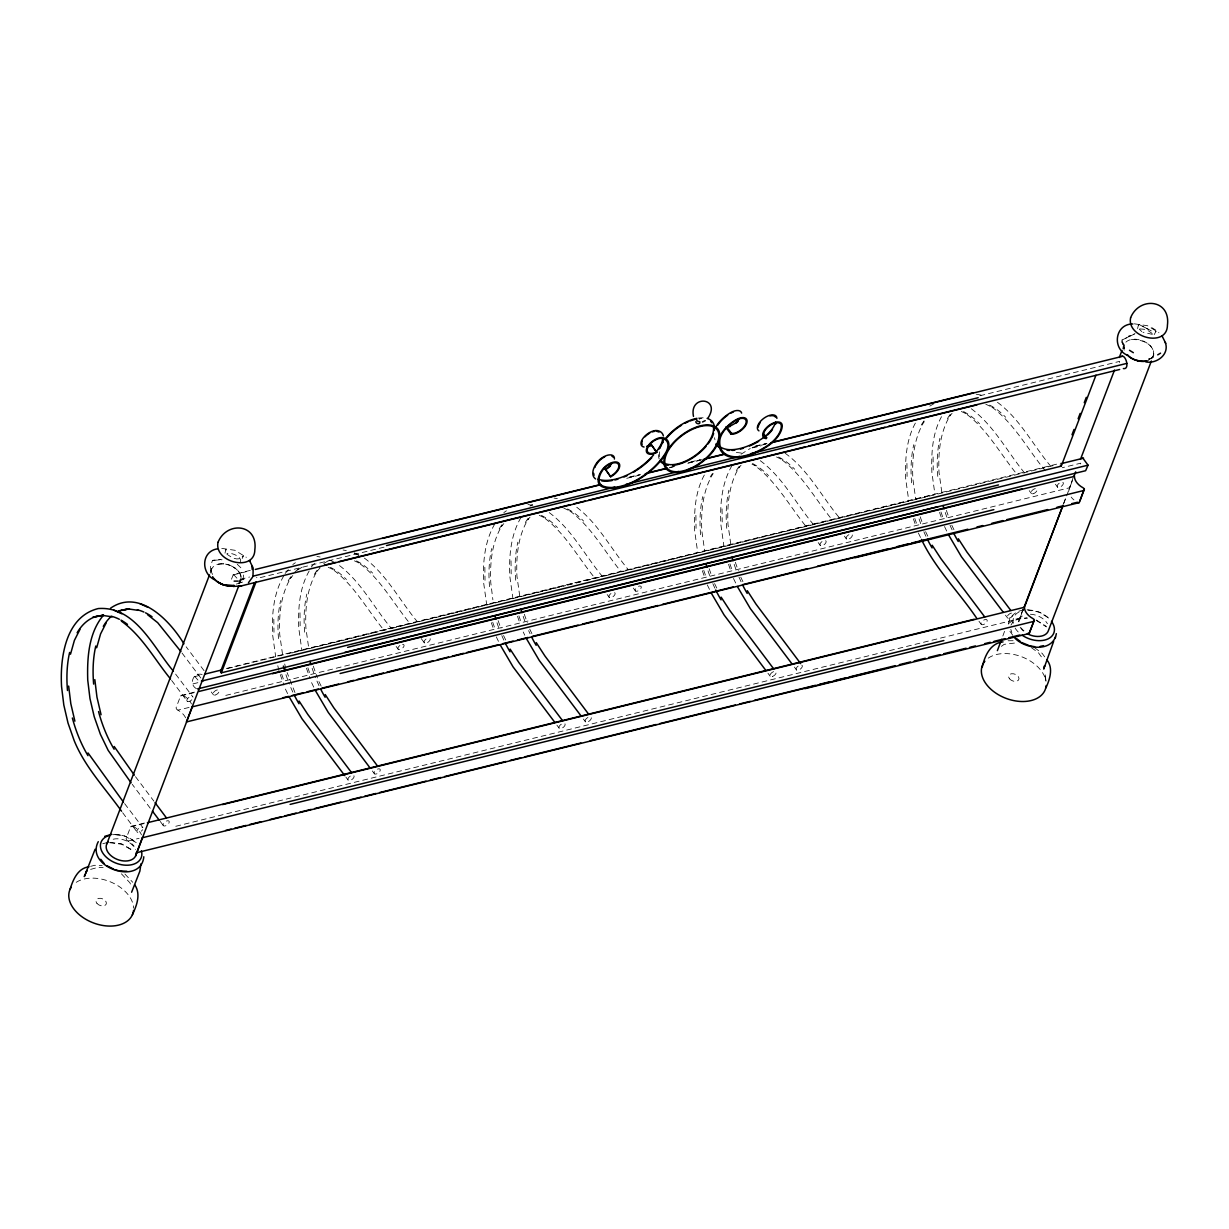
<?xml version="1.0" encoding="UTF-8"?>
<svg xmlns="http://www.w3.org/2000/svg" width="1229" height="1229" viewBox="0 0 1229 1229"><rect width="100%" height="100%" fill="white"/><g stroke="black" fill="none" stroke-linecap="round" stroke-linejoin="round"><path stroke-width="0.75" stroke-dasharray="5 3.75" d="M240.485 562.314C242.42 556.798 231.882 552.374 227.181 553.449M239.547 583.775L241.022 575.894C239.133 570.379 234.063 566.661 228.702 564.925L230.084 565.386M1124.212 345.564L1124.136 348.468L1123.705 346.916L1125.18 349.896M1153.416 355.657L1153.524 351.34C1150.805 341.8 1138.469 339.066 1130.91 339.603A15.608 10.293 20.9 0 1 1149.929 345.457A15.608 10.293 20.9 0 1 1150.636 359.252M1119.45 362.494L1119.634 361.372L977.101 396.445M1018.872 621.813L1018.887 621.428A2.888 0.768 -71.9 0 1 1019.102 620.307L1023.05 609.876M1068.861 490.924L1068.877 490.54A2.888 0.768 -71.9 0 1 1069.076 489.419L1072.379 480.693M1080.583 463.978L1080.752 463.179L1062.24 467.727M211.127 571.316L211.649 568.689L211.542 573.037L211.111 571.485L212.586 574.465M1023.142 608.539L1018.733 621.382A15.624 10.308 20.9 0 1 1022.313 616.052M1073.117 477.651L1069.138 489.188M240.654 580.564L240.93 579.566M236.306 584.067L242.574 582.1L243.941 573.16M218.163 559.963L220.943 559.518L212.494 560.378L210.666 565.985L210.543 570.87M1002.833 636.038L1004.646 631.076M210.19 573.129L211.557 569.534M1019.855 618.371L1023.265 609.461M1063.454 504.013L1072.287 480.938M1122.707 348.56L1124.074 344.996M224.999 553.158L225.875 549.24L227.042 554.34L232.819 558.074L236.782 558.934L240.193 558.673L243.557 555.662L240.592 561.791M144.392 823.015L130.796 826.564A1.567 1.183 23.2 0 0 130.612 826.856L126.157 838.501A1.567 1.183 24.1 0 0 126.111 838.854L126.864 840.252A2.95 1.782 35.2 0 0 127.939 841.035A15.624 10.308 20.9 0 1 134.13 846.243M194.382 692.127L180.771 695.675A1.567 1.183 23.2 0 0 180.586 695.967L176.146 707.612A1.567 1.183 24.5 0 0 176.085 707.95L176.546 709.041M202.109 674.444C192.799 672.063 188.559 684.814 196.748 688.839M250.301 570.348L233.341 574.573L231.098 580.134L231.882 582.07M1063.715 503.398L1065.743 498.068M1137.593 328.573L1138.469 324.671L1139.314 329.203L1141.818 331.615M1154.185 334.611L1156.151 331.093L1152.141 334.303L1143.016 332.245M283.761 575.879C273.406 593.515 271.732 614.592 272.592 634.61L275.68 656.701M309.186 570.947C299.338 588.215 298.017 608.724 298.77 628.173L301.858 650.264M494.795 523.938C484.441 541.59 482.767 562.652 483.627 582.684L486.715 604.776M520.973 517.501C510.619 535.153 508.944 556.215 509.805 576.247L512.892 598.323M704.325 475.039C695.046 491.923 694.001 511.878 694.662 530.744L697.749 552.835M731.992 465.576C721.653 483.212 719.979 504.289 720.839 524.307L723.927 546.398M915.359 423.114C906.08 439.997 905.036 459.953 905.696 478.818L908.784 500.91M941.522 416.677C932.243 433.56 931.213 453.516 931.874 472.382L934.962 494.473M240.607 580.749L241.253 579.443L239.563 581.763M1153.201 356.18L1153.847 354.874L1150.897 359.098L1146.78 361.003M1010.991 625.069L1012.911 621.935L1012.481 622.627L1017.197 619.247L1027.505 618.172M712.482 474.471L713.081 473.611C702.742 490.632 700.929 511.141 701.805 530.636L704.724 551.36M923.517 422.546L924.116 421.67C913.777 438.707 911.964 459.216 912.84 478.711L915.759 499.42M238.38 583.652L240.915 580.211M1152.556 356.84L1151.051 358.883M285.113 573.482L288.416 569.641M292.794 575.556L290.413 578.337L291.012 577.476C280.673 594.498 278.86 615.007 279.736 634.502L282.655 655.211M311.29 567.045L314.578 563.205M320.154 567.737L316.575 571.9L317.174 571.024C306.835 588.061 305.038 608.57 305.898 628.065L308.817 648.774M503.829 523.631L501.447 526.411L502.046 525.536C491.708 542.557 489.895 563.082 490.77 582.561L492.875 599.783M529.991 517.194L527.61 519.975L528.209 519.099C517.87 536.121 516.072 556.645 516.933 576.124L519.852 596.848M741.026 465.253L738.644 468.034L739.243 467.174C728.905 484.195 727.107 504.704 727.967 524.199L730.886 544.908M952.06 413.328L949.679 416.109L950.278 415.233C939.939 432.255 938.126 452.779 939.002 472.259L941.921 492.983M1151.296 358.346L1151.926 357.793L1149.084 359.098M1008.563 623.533L1014.509 619.247L1026.952 617.741M1001.389 646.346L1004.17 644.349L1016.414 642.828M292.809 564.526L295.39 562.713M503.829 512.601L506.425 510.788M530.006 506.148L532.587 504.351M741.041 454.223L750.289 448.431M297.556 569.995L303.179 566.508M323.734 563.558L327.943 560.946M1122.845 344.734L1121.969 340.064L1135.012 333.612M929.815 406.123L933.81 403.742M1121.969 340.064L1135.043 333.75M1128.299 336.224L1130.757 335.379M1148.9 359.498L1153.555 357.347L1148.562 358.868M752.087 447.909L760.812 446.096M102.806 843.739L108.29 842.249M90.623 866.337L94.694 865.293L102.176 865.662M90.608 869.379L98.166 867.305L103.144 867.643M629.448 477.052L640.555 474.317M690.59 462.012L699.854 459.723M755.451 446.05L766.573 443.316M233.08 574.926L249.825 570.809M629.202 477.451L638.634 475.131M669.928 467.419L675.474 466.052M688.424 462.872L701.39 459.677M755.067 446.465L766.988 443.531M626.744 478.327L639.787 475.116M669.298 467.85L673.323 466.866M687.794 463.302L701.283 459.984M752.517 447.371L767.311 443.73M240.239 579.305L249.579 577.015M239.286 580.257L246.783 578.413M384.047 547.151L257.399 578.321L256.6 577.246M226.336 668.484L861.114 512.278M864.847 511.356L1060.627 463.179M194.197 676.718L201.648 674.89M227.688 668.484L934.624 494.519M291.964 652.937L372.095 633.212M373.339 632.92L390.73 628.633M391.836 628.357L409.349 624.055M410.332 623.81L565.786 585.557M567.537 585.127L584.42 580.979M586.033 580.58L603.04 576.386M604.53 576.017L671.956 559.425M672.954 559.18L690.575 554.847M691.451 554.632L1046.555 467.25M1048.153 466.851L1055.803 464.977M193.014 683.877L198.606 682.494M180.586 695.967L195.488 692.311M225.767 695.399L1069.23 487.836M189.082 707.428L177.913 710.162A15.624 10.308 20.9 0 1 185.871 718.489M130.612 826.856L145.314 823.246M175.778 826.287L1019.256 618.725M127.939 841.051L139.092 838.301M218.332 564.172L223.448 563.804L229.546 565.11M1023.757 610.122C1015.077 610.659 1006.628 618.679 1008.763 627.789M1008.118 640.755L1013.341 640.708M233.525 574.481L238.395 579.765M242.574 582.1L239.087 582.792A15.608 10.293 20.9 0 0 228.886 564.941A15.608 10.293 20.9 0 0 211.296 573.544M194.643 676.273L199.666 682.08M1139.775 328.88L1146.427 329.51L1152.034 333.336M131.442 826.195L131.841 826.134A2.842 2.304 38.1 0 1 132.671 826.211M212.494 560.378L222.065 559.763M1134.352 323.826L1147.502 325.716L1158.932 332.767M221.758 548.395L234.908 550.285L246.338 557.336M1027.06 609.768L1039.288 612.119L1049.028 618.248M222.802 563.85L223.847 563.881M120.135 834.798L113.498 834.476L124.697 835.966L136.849 842.971M110.011 842.326L121.671 843.877L134.191 851.129M109.704 842.741L121.686 844.2L132.978 850.714M736.294 452.426L742.208 453.148M976.179 394.217L984.245 395.63M554.11 498.083L557.336 498.651M527.948 504.52L532.787 505.365M343.091 550.008L346.301 550.577M316.913 556.445L320.139 557.014M354.198 553.219L359.006 555.4M985.812 404.233L992.617 407.429L991.695 406.953C1014.355 423.59 1027.69 449.368 1045.311 470.753M961.339 411.485L966.455 413.881L965.533 413.39C987.271 429.182 1000.114 453.731 1016.905 474.21M776.482 456.973L781.583 459.369L780.661 458.893C802.399 474.686 815.242 499.235 832.048 519.698M752.01 464.209L755.42 465.806L754.498 465.33C776.697 481.538 789.786 506.701 806.992 527.625M563.742 508.099L570.548 511.295L569.641 510.818C591.364 526.611 604.207 551.16 621.014 571.623M539.27 515.335L544.386 517.732L543.464 517.255C565.202 533.048 578.045 557.597 594.836 578.06M354.275 552.896L360.558 555.831M354.413 560.839L359.513 563.235L358.607 562.744C380.329 578.536 393.172 603.086 409.979 623.564M329.679 560.071L334.38 562.283M328.235 567.276L333.351 569.672L332.429 569.181C354.167 584.989 367.01 609.523 383.801 630.001M1036.277 620.03L1046.278 626.36M1036.139 620.307L1046.355 626.913M1151.85 327.682L1155.721 330.079M234.186 567.552L235.645 568.551M1034.649 647.714L1042.207 653.413L1044.681 656.839M1031.377 647.606L1038.474 652.799L1043.129 659.312M997.472 402.313C1019.916 418.935 1032.806 444.79 1050.457 465.929M971.309 408.75C994.66 426.233 1008.026 453.317 1026.538 475.346M785.101 453.194C808.283 469.862 821.433 496.255 839.422 517.855M760.275 460.691C782.719 477.313 795.609 503.153 813.26 524.291M576.754 507.239C598.415 523.831 611.09 549.086 628.388 569.795M549.24 512.616C571.685 529.238 584.574 555.093 602.225 576.232M364.383 558.104C386.812 574.726 399.702 600.582 417.353 621.72M339.542 565.601C361.218 582.208 373.877 607.464 391.191 628.157M124.912 874.065L132.732 882.268M121.379 873.788L130.044 882.914L131.011 886.278M237.258 564.28L241.606 568.474M182.03 653.029L203.43 681.481M124.605 803.582L142.887 827.67A3.626 1.874 -37 0 0 138.262 828.807A3.626 1.874 -37 0 0 137.802 832.432A3.626 1.874 -37 0 0 142.625 829.683M204.06 670.665L186.163 646.807M175.639 674.122L192.554 696.49M1005.46 615.176L1007.672 618.11M794.426 667.101L796.638 670.035M583.391 719.042L585.603 721.961M372.356 770.967L374.568 773.901M150.261 808.252L132.256 784.348M160.216 821.433L163.534 825.827M135.497 776.667L153.871 801.124M1055.404 484.226L1057.647 487.222M1029.241 490.663L1031.484 493.659M844.369 536.151L846.612 539.147M818.207 542.603L820.45 545.584M633.334 588.092L635.577 591.088M607.172 594.529L609.415 597.524M421.178 638.527L424.543 643.013A3.626 1.874 -37 0 0 429.382 641.016A3.626 1.874 -37 0 0 428.752 637.928M396.137 646.454L398.38 649.45A3.626 1.874 -37 0 0 403.22 647.453A3.626 1.874 -37 0 0 402.59 644.365M211.265 691.958L213.508 694.938M171.645 680.436L187.346 701.39A3.626 1.874 -37 0 0 192.185 699.393M978.975 621.29L981.188 624.255M767.941 673.215L770.153 676.196M556.906 725.156L559.118 728.121M345.871 777.081L348.084 780.046M122.67 812.707L137.049 831.987M238.288 571.101L239.348 572.53M1009.915 631.276L1014.386 637.544M951.799 525.213L954.242 530.298M944.517 526.534L946.852 531.374M925.621 531.665L928.079 536.735M918.355 532.971L920.69 537.81M740.764 577.154L743.207 582.239M733.483 578.475L735.818 583.299M714.587 583.591L717.045 588.676M707.32 584.912L709.655 589.736M529.73 629.079L532.172 634.164M523.231 632.013L524.783 635.239M503.552 635.516L506.01 640.601M496.286 636.837L498.621 641.676M321.138 686.089L317.988 679.622M313.748 687.165L311.29 682.034M294.975 692.541L287.11 672.601M287.586 693.602L285.128 688.47M1123.137 346.286L1124.059 348.729M946.376 510.373L948.742 517.102M939.54 512.385L941.967 519.314M920.214 516.81L922.564 523.539M913.377 518.822L915.805 525.751M735.341 562.298L738.291 570.717M728.505 564.311L730.932 571.239M709.179 568.735L711.53 575.464M702.343 570.748L704.77 577.676M524.307 614.239L527.256 622.642M517.47 616.251L519.898 623.18M498.144 620.676L501.094 629.079M491.308 622.688L493.735 629.617M313.272 666.164L317.405 677.932M306.436 668.177L310.077 678.562M280.273 674.613L283.914 685.014M940.968 511.971L943.196 518.438M914.806 518.408L917.034 524.891M729.934 563.911L732.73 571.992M703.771 570.348L706.552 578.429M518.899 615.837L521.695 623.917M492.737 622.273L495.517 630.369M307.864 667.762L310.092 674.245M281.702 674.214L284.483 682.295M1010.822 629.417L1011.836 632.505M240.684 575.203L241.007 576.478M284.698 663.983L285.927 669.237M277.8 665.734L279.06 671.157M1045.987 681.25L1045.157 673.707L1045.649 682.525M933.088 456.973L933.241 470.016M906.925 463.41L907.079 476.453M722.053 508.898L722.206 521.941M695.891 515.335L696.044 528.378M511.018 560.839L511.172 573.882M484.856 567.276L485.009 580.318M299.984 612.764L300.137 625.807M273.821 619.201L273.975 632.244M132.671 826.211A2.95 2.473 41.6 0 1 133.485 826.518A15.624 10.308 20.9 0 1 141.443 834.829M1023.972 630.83A15.624 10.308 20.9 0 1 1021.191 627.958M166.422 821.064A3.626 1.874 -37 0 1 168.911 823.046A3.626 1.874 -37 0 1 163.81 825.949A3.626 1.874 -37 0 1 165.055 821.848M983.692 620.123A3.626 1.874 -37 0 1 987.117 621.183A3.626 1.874 -37 0 1 982.294 624.747A3.626 1.874 -37 0 1 982.401 621.091M801.83 665.15A3.626 1.874 -37 0 1 800.325 669.129A3.626 1.874 -37 0 1 796.146 669.359A3.626 1.874 -37 0 1 799.526 665.273M591.287 717.767A3.626 1.874 -37 0 1 588.368 721.623A3.626 1.874 -37 0 1 585.096 720.962A3.626 1.874 -37 0 1 588.491 717.198M564.956 723.804A3.626 1.874 -37 0 1 562.436 727.937A3.626 1.874 -37 0 1 558.934 727.245A3.626 1.874 -37 0 1 563.005 723.42M353.921 775.745A3.626 1.874 -37 0 1 351.863 779.585A3.626 1.874 -37 0 1 347.961 779.8A3.626 1.874 -37 0 1 350.588 775.914M377.457 769.139A3.626 1.874 -37 0 1 379.945 771.121A3.626 1.874 -37 0 1 374.845 774.024A3.626 1.874 -37 0 1 376.089 769.922M181.815 695.261A2.842 2.304 38.1 0 1 182.645 695.337A2.95 2.473 41.6 0 1 183.459 695.629M183.474 695.629A15.624 10.308 20.9 0 1 191.417 703.94M1073.946 499.942A15.624 10.308 20.9 0 1 1071.181 497.069M177.928 710.147A2.95 1.797 35.2 0 1 176.853 709.363M187.346 701.39A3.626 1.874 -37 0 1 188.867 697.411A3.626 1.874 -37 0 1 193.03 697.181M1062.855 482.336A3.626 1.874 -37 0 1 1061.334 486.315A3.626 1.874 -37 0 1 1057.17 486.53A3.626 1.874 -37 0 1 1060.535 482.459M852.296 534.953A3.626 1.874 -37 0 1 849.393 538.809A3.626 1.874 -37 0 1 846.105 538.148A3.626 1.874 -37 0 1 849.5 534.385M825.642 540.699A3.626 1.874 -37 0 1 824.137 544.677A3.626 1.874 -37 0 1 819.958 544.908A3.626 1.874 -37 0 1 823.338 540.821M638.466 586.325A3.626 1.874 -37 0 1 640.954 588.292A3.626 1.874 -37 0 1 635.869 591.21A3.626 1.874 -37 0 1 637.098 587.109M614.623 592.639A3.626 1.874 -37 0 1 613.102 596.618A3.626 1.874 -37 0 1 608.923 596.833A3.626 1.874 -37 0 1 612.303 592.762M398.38 649.45A3.626 1.874 -37 0 1 399.901 645.471M424.543 643.013A3.626 1.874 -37 0 1 426.064 639.034M1124.228 350.204A15.608 10.293 20.9 0 1 1123.844 345.81M1125.887 342.154A15.608 10.293 20.9 0 1 1130.48 339.711M1023.45 631.076A15.624 10.308 20.9 0 1 1019.01 624.593M1030.409 614.239A15.624 10.308 20.9 0 1 1047.415 623.687M113.191 839.223A15.624 10.308 20.9 0 1 135.559 849.577M76.213 882.33A33.675 22.23 20.9 0 1 111.824 882.468A33.675 22.23 20.9 0 1 133.623 908.108M113.022 834.706A21.508 14.195 20.9 0 1 135.881 842.556M988.239 658.145A33.675 22.23 20.9 0 1 1022.113 656.931A33.675 22.23 20.9 0 1 1045.894 680.712M1018.196 631.952A21.508 14.195 20.9 0 1 1014.232 626.406M1013.218 623.318A21.508 14.195 20.9 0 1 1019.993 611.52M1027.997 610.014A21.508 14.195 20.9 0 1 1049.243 618.725M319.002 685.644A89.625 48.761 76.2 0 1 314.977 676.227M313.764 672.985A89.625 48.761 76.2 0 1 311.521 666.379M304.684 632.167A89.625 48.761 76.2 0 1 306.804 594.083M314.332 574.404A89.625 48.761 76.2 0 1 319.678 567.061M356.564 560.9A89.625 48.761 76.2 0 1 372.587 573.052M292.825 692.081A89.625 48.761 76.2 0 1 288.8 682.663M287.586 679.422A89.625 48.761 76.2 0 1 285.358 672.816M278.522 638.604A89.625 48.761 76.2 0 1 280.642 600.535M288.154 580.856A89.625 48.761 76.2 0 1 293.516 573.497M294.683 572.253A89.625 48.761 76.2 0 1 298.447 568.981M330.386 567.337A89.625 48.761 76.2 0 1 346.424 579.489M503.859 640.155A89.625 48.761 76.2 0 1 501.785 635.516M498.621 627.497A89.625 48.761 76.2 0 1 496.393 620.891M489.541 586.679A89.625 48.761 76.2 0 1 491.677 548.595M499.189 528.916A89.625 48.761 76.2 0 1 502.292 524.291M541.421 515.412A89.625 48.761 76.2 0 1 557.459 527.548M530.037 633.718A89.625 48.761 76.2 0 1 528.639 630.631M524.798 621.06A89.625 48.761 76.2 0 1 522.555 614.439M515.719 580.226A89.625 48.761 76.2 0 1 517.839 542.158M525.351 522.479A89.625 48.761 76.2 0 1 528.455 517.839M567.598 508.975A89.625 48.761 76.2 0 1 583.621 521.111M714.894 588.215A89.625 48.761 76.2 0 1 712.82 583.575M709.655 575.556A89.625 48.761 76.2 0 1 707.965 570.625M700.576 534.738A89.625 48.761 76.2 0 1 702.711 496.67M710.224 476.99A89.625 48.761 76.2 0 1 712.252 473.826M752.455 463.471A89.625 48.761 76.2 0 1 768.494 475.623M741.072 581.778A89.625 48.761 76.2 0 1 738.982 577.138M735.833 569.119A89.625 48.761 76.2 0 1 733.59 562.513M726.754 528.301A89.625 48.761 76.2 0 1 728.874 490.233M736.386 470.553A89.625 48.761 76.2 0 1 739.489 465.914M778.633 457.034A89.625 48.761 76.2 0 1 794.656 469.186M925.929 536.29A89.625 48.761 76.2 0 1 923.855 531.65M920.69 523.631A89.625 48.761 76.2 0 1 918.462 517.025M911.611 482.813A89.625 48.761 76.2 0 1 913.746 444.729M921.258 425.05A89.625 48.761 76.2 0 1 924.362 420.426M963.49 411.546A89.625 48.761 76.2 0 1 979.528 423.698M952.106 529.853A89.625 48.761 76.2 0 1 950.017 525.213M946.868 517.194A89.625 48.761 76.2 0 1 945.162 512.247M937.788 476.376A89.625 48.761 76.2 0 1 939.908 438.292M947.421 418.613A89.625 48.761 76.2 0 1 951.63 412.575M989.668 405.109A89.625 48.761 76.2 0 1 1005.691 417.261M699.086 418.874A2.074 1.367 20.9 0 1 699.823 419.258M659.589 456.758A31.601 16.376 -37 0 1 659.635 451.842M699.547 418.643A31.601 16.376 -37 0 1 701.759 418.536M659.205 459.031A32.63 16.914 -37 0 1 658.498 454.653M698.18 418.106A32.63 16.914 -37 0 1 703.971 417.86M714.986 439.798A45.135 23.382 -37 0 1 714.541 437.708M1146.734 328.45L1139.037 324.471L1151.588 331.016L1146.734 328.45M1009.086 618.248A3.626 1.874 -37 0 0 1013.357 613.901A3.626 1.874 -37 0 0 1008.379 614.823A3.626 1.874 -37 0 0 1009.086 618.248M772.549 676.442A3.626 1.874 -37 0 0 775.975 671.879A3.626 1.874 -37 0 0 770.675 673.784A3.626 1.874 -37 0 0 772.549 676.442M214.921 695.092A3.626 1.874 -37 0 0 219.192 690.744A3.626 1.874 -37 0 0 214.215 691.666A3.626 1.874 -37 0 0 214.921 695.092M1032.898 493.812A3.626 1.874 -37 0 0 1037.168 489.449A3.626 1.874 -37 0 0 1032.191 490.386A3.626 1.874 -37 0 0 1032.898 493.812M96.953 903.392A5.408 3.564 20.9 0 0 105.924 904.605A5.408 3.564 20.9 0 0 100.701 898.322A5.408 3.564 20.9 0 0 96.953 903.392M1009.547 678.823A5.408 3.564 20.9 0 0 1018.534 680.036A5.408 3.564 20.9 0 0 1013.295 673.753A5.408 3.564 20.9 0 0 1009.547 678.823"/><path stroke-width="1.5" d="M252.99 576.017L253.174 568.966M143.808 856.767C140.936 886.493 84.632 867.321 98.274 841.665M347.607 647.36L1088.034 465.161L1082.749 457.987M1053.652 641.384L1043.728 669.052L1044.527 665.749L1044.542 666.533M804.98 688.67L1029.257 633.488L1034.311 619.708A2.857 1.828 34.7 0 0 1033.773 619.201L1032.959 618.602A15.624 10.308 20.9 0 1 1024.433 607.264L1063.039 505.18M854.969 557.782L1079.246 502.615L1084.285 488.819A2.857 1.828 34.7 0 0 1083.748 488.312L1082.933 487.713A15.624 10.308 20.9 0 1 1074.407 476.376L1073.685 476.207M141.888 838.946L136.557 853.172L136.465 852.388M1014.386 637.544C1024.694 649.25 1052.961 653.029 1056.356 633.642M1055.219 638.266L1055.557 636.883M1123.367 368.577C1130.112 369.914 1125.948 354.643 1121.616 356.18M70.499 654.227L74.401 640.37L79.977 629.402M96.661 647.791L100.578 633.918L106.14 622.965M982.201 667.393C984.49 656.394 990.159 643.136 1003.018 641.876M1126.901 363.369L386.49 545.568M84.878 875.017L84.309 876.6L86.875 870.516L86.26 871.914M997.38 650.633L1001.62 639.357M85.508 873.604L95.109 849.254M106.846 843.801L209.498 574.911M135.574 855.999L191.862 708.042A2.95 0.891 -70.6 0 0 192.016 706.921L993.846 509.636M132.379 914.806C136.665 905.619 141.058 894.466 134.867 884.957M1023.941 607.664L1062.762 505.933M1074.346 475.423L1075.713 471.859M1080.475 459.354L1114.534 370.006M1119.296 357.501L1122.016 350.357M70.022 889.412C72.987 879.949 77.642 868.196 88.98 866.798M186.439 721.792L238.872 585.557M254.557 582.607L220.513 671.787L221.312 672.847L1061.226 466.16L1095.961 375.198M221.312 672.847L256.047 581.885M1071.995 434.774L1074.038 429.428M1078.125 418.72L1080.168 413.374M1084.255 402.666L1086.298 397.32M1088.034 465.161L1085.637 470.707L793.796 541.912M1033.804 621.597L1029.026 633.519A2.857 2.32 38.2 0 1 1028.32 633.457A2.965 2.473 41.4 0 1 1027.859 633.334M1079.892 500.91L1084.424 489.019M1151.373 361.019L1048.475 630.431A15.624 10.308 20.9 0 1 1027.321 633.734M1045.94 687.825C1049.858 679.222 1053.606 667.869 1046.693 659.666M186.762 721.853L931.044 538.625M131.611 892.223L139.876 871.146L140.951 863.818M708.088 417.891C721.438 397.413 688.916 394.309 693.479 416.385M248.488 582.669L252.621 577.046M725.648 427.093L730.978 434.175L731.547 433.422A10.354 5.362 -37 0 0 745.849 423.606A10.354 5.362 -37 0 0 736.14 420.272A22.014 11.399 -37 0 0 719.841 440.197A45.135 23.382 -37 0 0 732.96 456.604A45.135 23.382 -37 0 0 766.835 446.05A22.014 11.399 -37 0 0 781.337 425.895A10.354 5.362 -37 0 0 768.632 426.448A10.354 5.362 -37 0 0 766.666 437.801L766.097 438.553L763.424 435.005M103.543 615.145C88.519 632.781 87.075 657.961 87.735 680.098L89.978 698.579L94.203 716.645L100.379 734.266L108.167 750.366L131.104 782.827M110.518 608.217C139.261 588.138 170.078 620.768 183.935 643.827M705.231 420.656L702.481 421.977M1157.703 354.858L1160.56 353.153M1127.3 354.689C1131.479 360.235 1141.695 362.079 1146.549 361.019M217.318 548.871C201.279 551.406 200.849 572.868 214.169 579.581M104.772 836.319L111.839 834.383M255.294 569.457L597.724 485.194M649.557 472.443L666.226 468.341M705.6 458.647L723.604 454.223M773.579 441.918L973.491 392.727M382.618 538.394L600.858 484.687M645.256 473.764L667.439 468.31M703.142 459.523L725.494 454.023M771.013 442.824L1122.415 356.349M253.189 576.124L614.807 487.13M625.991 484.38L678.577 471.444M689.346 468.787L739.658 456.405M750.704 453.685L978.192 397.72M324.395 565.186L335.563 562.436M339.189 561.545L570.379 504.658M573.958 503.767L585.173 501.017M588.86 500.111L805.256 446.849M808.621 446.035L884.988 427.231M888.49 426.371L1119.665 369.483M238.303 586.648L976.871 404.894M205.304 673.999L222.111 669.851M1061.195 463.64L1083.548 458.14M201.372 681.112L998.501 484.948M344.704 652.43L790.063 542.834M197.577 688.901L938.004 506.701M198.96 691.451L1022.221 488.865M272.561 673.707L1074.407 476.376M340.095 673.507L1084.331 490.371M282.962 697.749L288.554 696.367M292.241 695.46L303.44 692.71M307.081 691.804L318.326 689.039M321.937 688.148L338.636 684.046M347.93 681.757L353.675 680.344M357.393 679.437L368.562 676.687M372.049 675.827L383.433 673.016M386.905 672.171L418.459 664.397M422.515 663.414L433.299 660.756M437.386 659.743L448.554 656.993M452.272 656.086L463.441 653.336M466.713 652.522L498.267 644.764M502.507 643.719L513.123 641.108M517.394 640.063L527.963 637.452M532.28 636.392L578.076 625.115M582.5 624.04L592.931 621.475M597.386 620.368L657.899 605.482M662.508 604.345L733.206 586.955M742.5 584.666L807.622 568.643M817.515 566.2L888.06 548.841M896.924 546.659L908.077 543.909M911.795 543.003L967.868 529.207M976.917 526.98L982.724 525.551M991.803 523.308L1002.956 520.574M1006.689 519.652L1047.676 509.559M1056.909 507.285L1062.532 505.902M1071.796 503.629L1077.372 502.262A2.965 2.473 41.4 0 0 1078.309 502.584A2.857 2.32 38.2 0 0 1079.016 502.615L1079.246 502.615M147.357 822.739L974.09 619.293M222.587 804.58L1024.433 607.264M943.857 640.524L142.011 837.84A2.95 0.891 -70.7 0 1 141.98 838.516M290.105 804.396L1034.357 621.244M225.552 830.466L231.129 829.083M234.831 828.177L246.015 825.427M249.687 824.521L260.901 821.755M270.103 819.497L281.241 816.763M284.944 815.841L296.081 813.106M299.799 812.185L311.137 809.404M314.655 808.544L340.894 802.076M350.204 799.787L361.049 797.114M364.767 796.208L375.905 793.458M379.607 792.551L426.017 781.137M430.196 780.108L440.858 777.481M444.575 776.559L505.826 761.488M510.204 760.413L520.681 757.832M525.075 756.757L580.902 743.023M590.197 740.734L656.178 724.495M659.881 723.574L735.311 705.016M739.704 703.94L750.197 701.36M754.545 700.284L815.303 685.336M819.513 684.292L830.189 681.665M834.368 680.651L845.506 677.901M849.208 676.995L895.311 665.642M899.321 664.659L910.459 661.924M914.176 661.002L925.314 658.268M928.801 657.407L939.955 654.658M943.672 653.751L966.148 648.221M969.727 647.33L975.427 645.932M984.613 643.673L990.282 642.275M993.984 641.369L1005.122 638.619M1008.794 637.728L1019.978 634.963M136.818 852.665L881.055 669.513M1040.149 646.408L1043.498 645.671M118.875 610.813L129.444 608.893L121.886 610.152A89.625 48.761 76.2 0 0 117.615 611.934M92.697 617.265L103.282 615.33L95.724 616.589A89.625 48.761 76.2 0 0 77.12 632.781M121.886 610.152L128.262 608.908L138.262 610.367M95.724 616.589L102.099 615.345L112.1 616.804M234.171 585.557C227.042 586.986 219.438 584.282 214.384 579.166M1132.877 323.98C1115.379 323.78 1111.707 347.699 1126.763 355.012M1145.751 361.91C1156.888 364.061 1169.793 354.259 1165.276 342.415M233.157 586.479L241.714 585.818M234.124 581.133L238.257 581.117M126.925 871.269L119.49 870.885M727.046 450.275L727.092 450.275A46.164 23.919 -37 0 0 729.519 450.444M1030.255 645.916L1034.649 646.684M1137.516 360.543L1141.849 361.341M115.188 869.794L118.061 870.516M1028.796 645.455L1021.883 642.613M113.775 869.21L107.061 865.815M139.952 603.685L147.972 607.341M113.79 610.137L121.809 613.778M217.364 581.716L222.91 584.635L234.263 585.557A15.624 10.308 20.9 0 1 212.632 576.693M1129.482 350.296L1133.353 352.692M1016.813 638.788L1020.608 641.661M147.572 614.684L157.696 622.688L180.893 651.539M121.394 621.121C142.211 636.069 154.547 659.405 170.524 678.93M100.747 859.286L104.004 863.403M984.736 616.927L940.938 558.688L932.166 545.215M773.702 668.868L729.903 610.613L721.131 597.14M562.667 720.793L518.868 662.554L510.096 649.081M351.632 772.734L307.834 714.479L299.062 701.006M123.453 802.076L88.027 752.931M173.397 671.142C153.395 647.622 135.374 605.82 98.243 608.555C65.321 616.681 59.929 658.114 61.558 686.55L63.816 705.016L68.025 723.082L74.216 740.703C85.047 767.234 105.141 788.173 121.563 811.217M1003.248 612.242L961.416 556.722L948.404 534.6M792.213 664.182L750.381 608.647L737.369 586.525M581.179 716.108L539.347 660.572L526.335 638.45M370.144 768.033L328.312 712.513L315.3 690.391M152.473 811.186L159.109 819.973M1060.427 465.1L1061.226 466.16M764.008 434.252L766.666 437.801M727.107 427.523L731.547 433.422M646.654 446.342A10.354 5.362 -37 0 0 651.37 444.76L656.762 452.441A11.399 5.899 -37 0 1 646.884 447.94A11.399 5.899 -37 0 1 662.861 437.708A23.059 11.937 -37 0 1 667.624 450.321A32.63 16.914 -37 0 1 700.561 425.787A32.63 16.914 -37 0 1 719.641 437.524A23.059 11.937 -37 0 1 736.033 419.703A11.399 5.899 -37 0 1 746.71 423.375A11.399 5.899 -37 0 1 730.978 434.175M651.37 444.76L656.762 452.441M612.088 463.056A10.354 5.362 -37 0 1 605.282 469.125L610.675 476.791A11.399 5.899 -37 0 0 618.586 462.887A11.399 5.899 -37 0 0 602.241 469.755A23.059 11.937 -37 0 0 602.763 486.991A46.164 23.919 -37 0 0 635.47 481.215L635.531 481.184A46.18 23.919 -37 0 0 665.903 453.624A32.63 16.914 -37 0 0 683.063 471.598A32.63 16.914 -37 0 0 718.95 440.566A46.164 23.919 -37 0 0 732.376 457.357L732.423 457.357A46.164 23.919 -37 0 0 767.05 446.557A23.059 11.937 -37 0 0 782.212 425.464A11.399 5.899 -37 0 0 768.263 426.064A11.399 5.899 -37 0 0 766.097 438.553M605.282 469.125L610.675 476.791M134.345 775.13L114.205 746.495M1010.591 610.168L966.962 552.082L958.343 538.778M800.693 663.629L755.927 604.023L747.309 590.703M588.522 714.034L544.893 655.948L536.274 642.644M377.487 765.959L333.858 707.889L325.239 694.569M155.023 802.645L166.453 817.899M976.763 618.325C958.804 591.748 935.223 568.643 921.458 539.423M765.728 670.251L724.065 614.93L711.207 592.962M554.694 722.191L513.046 666.855L500.172 644.887M344.765 775.607L302.011 718.796L289.138 696.828M1121.954 341.862L1123.798 344.811M1165.737 343.352L1162.081 335.978L1162.419 336.7M253.143 567.921L249.472 560.562L249.825 561.269M101.07 714.74L96.968 697.196L94.833 679.622M74.892 721.177L70.806 703.649L68.655 686.059M251.868 566.262L252.252 569.519M1146.765 360.988A15.608 10.293 20.9 0 1 1126.978 354.597M136.265 853.003A15.624 10.308 20.9 0 1 117.124 859.363A15.624 10.308 20.9 0 1 108.352 841.727M133.546 910.412A33.675 22.23 20.9 0 1 93.819 923.071A33.675 22.23 20.9 0 1 71.113 887.384M141.366 850.821A21.508 14.195 20.9 0 1 128.062 865.201A21.508 14.195 20.9 0 1 102.591 852.726A21.508 14.195 20.9 0 1 109.688 835.305M1046.171 685.521A33.675 22.23 20.9 0 1 1005.276 698.072A33.675 22.23 20.9 0 1 984.859 661.233M1051.486 621.352A21.508 14.195 20.9 0 1 1047.953 638.942A21.508 14.195 20.9 0 1 1022.036 635.147M325.147 697.289A89.625 48.761 76.2 0 1 320.661 689.085M311.014 664.705A89.625 48.761 76.2 0 1 310.031 661.325M298.985 703.741A89.625 48.761 76.2 0 1 294.499 695.522M284.836 671.142A89.625 48.761 76.2 0 1 283.392 666.072M510.02 651.8A89.625 48.761 76.2 0 1 505.534 643.597M495.871 619.201A89.625 48.761 76.2 0 1 494.888 615.837M536.182 645.363A89.625 48.761 76.2 0 1 531.696 637.16M522.033 612.764A89.625 48.761 76.2 0 1 521.065 609.4M721.054 599.875A89.625 48.761 76.2 0 1 715.724 589.951M706.905 567.276A89.625 48.761 76.2 0 1 705.922 563.896M747.217 593.438A89.625 48.761 76.2 0 1 742.731 585.219M733.068 560.839A89.625 48.761 76.2 0 1 732.1 557.459M932.089 547.934A89.625 48.761 76.2 0 1 927.603 539.731M958.251 541.497A89.625 48.761 76.2 0 1 953.765 533.294M944.102 508.898A89.625 48.761 76.2 0 1 943.135 505.534M114.113 749.229A89.625 48.761 76.2 0 1 98.535 711.56M93.65 684.092A89.625 48.761 76.2 0 1 95.77 646.024M103.297 626.344A89.625 48.761 76.2 0 1 111.04 616.574M137.387 609.799A89.625 48.761 76.2 0 1 143.901 612.057M145.529 612.825A89.625 48.761 76.2 0 1 152.043 616.758M87.95 755.666A89.625 48.761 76.2 0 1 72.357 717.997M67.487 690.529A89.625 48.761 76.2 0 1 69.607 652.461M111.225 616.236A89.625 48.761 76.2 0 1 119.351 619.278M120.98 620.123A89.625 48.761 76.2 0 1 127.478 624.378M699.808 422.361A2.074 1.367 20.9 0 1 697.826 423.667A2.074 1.367 20.9 0 1 695.906 421.547M699.716 421.578A2.074 1.367 20.9 0 1 696.705 419.458M707.09 418.413A32.63 16.914 -37 0 1 714.31 430.473M713.619 433.484A32.63 16.914 -37 0 1 711.76 438M710.961 439.49A32.63 16.914 -37 0 1 707.981 443.976M706.076 446.342A32.63 16.914 -37 0 1 672.893 465.33M668.115 465.253A32.63 16.914 -37 0 1 660.111 460.798M659.912 448.124A32.63 16.914 -37 0 1 662.923 442.225M664.997 439.245A32.63 16.914 -37 0 1 696.904 418.336M713.235 425.741A31.601 16.376 -37 0 1 696.182 454.791A31.601 16.376 -37 0 1 663.66 462.811M662.277 461.751A31.601 16.376 -37 0 1 661.141 460.476M666.825 437.862A31.601 16.376 -37 0 1 681.557 425.203M684.922 423.298A31.601 16.376 -37 0 1 688.332 421.685M690.022 420.994A31.601 16.376 -37 0 1 694.999 419.412M710.7 421.47A31.601 16.376 -37 0 1 711.837 422.73M594.083 475.285A22.014 11.414 -37 0 1 593.699 473.319M594.867 467.496A22.014 11.414 -37 0 1 595.42 466.313M596.065 465.115A22.014 11.414 -37 0 1 597.617 462.718A10.354 5.362 -37 0 1 604.699 456.896M610.613 476.207A10.354 5.362 -37 0 0 617.803 463.563A10.354 5.362 -37 0 0 602.947 469.801A22.014 11.414 -37 0 0 603.454 486.254A45.135 23.382 -37 0 0 635.424 480.616L635.454 480.6A45.135 23.382 -37 0 0 665.135 453.655A22.014 11.399 -37 0 0 662.247 438.461A10.354 5.362 -37 0 0 647.714 447.755A10.354 5.362 -37 0 0 656.701 451.842M611.75 456.02A10.354 5.362 -37 0 1 613.025 457.096M642.168 444.575A10.354 5.362 -37 0 1 642.199 441.15M645.01 436.771A10.354 5.362 -37 0 1 649.742 433.084M652.338 431.901A10.354 5.362 -37 0 1 654.796 431.318M662.646 438.83A22.014 11.399 -37 0 1 659.819 446.573A45.135 23.382 -37 0 1 655.902 452.149M656.916 431.379A22.014 11.399 -37 0 1 659.021 432.07M651.431 445.359A11.399 5.899 -37 0 1 648.758 446.511M644.042 447.049A11.399 5.899 -37 0 1 643.658 437.463A11.399 5.899 -37 0 1 657.53 430.626A23.059 11.937 -37 0 1 663.368 435.926M595.573 478.941A23.059 11.937 -37 0 1 596.91 462.672A11.399 5.899 -37 0 1 608.155 455.083A11.399 5.899 -37 0 1 614.392 459.047M663.184 440.596A23.059 11.937 -37 0 1 662.308 443.239M660.572 446.542A46.18 23.919 -37 0 1 658.683 449.399M651.708 457.818A46.18 23.919 -37 0 1 636.806 470.169M635.731 470.876A46.18 23.919 -37 0 1 633.534 472.228M653.613 454.899A45.135 23.382 -37 0 1 630.139 473.518A45.135 23.382 -37 0 1 598.124 479.172M610.49 465.914A11.399 5.899 -37 0 1 605.344 469.708M627.082 475.654A46.164 23.919 -37 0 1 624.009 477.006M617.957 479.156A46.164 23.919 -37 0 1 615.007 479.955M612.134 480.554A46.164 23.919 -37 0 1 601.749 480.923M775.622 421.977A22.014 11.399 -37 0 1 761.519 438.968A45.135 23.382 -37 0 1 727.66 449.522A45.135 23.382 -37 0 1 719.395 446.342M739.197 419.074A10.354 5.362 -37 0 1 728.275 426.294M730.809 413.19A10.354 5.362 -37 0 1 733.421 411.976M738.061 421.347A11.399 5.899 -37 0 1 735.741 423.406M730.472 426.355A11.399 5.899 -37 0 1 727.906 427.031M741.655 413.113A11.399 5.899 -37 0 0 730.702 412.621A23.059 11.937 -37 0 0 715.478 427.738M776.144 422.868A23.059 11.937 -37 0 1 775.683 424.082M772.488 429.551A23.059 11.937 -37 0 1 767.664 434.882M717.628 425.295A22.014 11.399 -37 0 1 727.691 415.172M720.394 448.17A46.164 23.919 -37 0 1 715.831 444.053M758.938 430.872A11.399 5.899 -37 0 1 764.223 418.014A11.399 5.899 -37 0 1 776.897 418.382M758.247 427.093A10.354 5.362 -37 0 1 760.152 422.653M769.938 415.924A10.354 5.362 -37 0 1 775.53 417.169M758.708 441.334A46.164 23.919 -37 0 1 749.506 446.004M743.437 448.232A46.164 23.919 -37 0 1 740.472 449.077M734.788 450.167A46.164 23.919 -37 0 1 732.1 450.398M218.025 542.281C213.754 562.344 254.618 572.499 254.833 549.778C258.182 523.615 226.72 520.896 218.025 542.281M1130.619 317.712C1126.348 337.775 1167.212 347.93 1167.427 325.209C1170.776 299.046 1139.314 296.312 1130.619 317.712M687.472 469.601A31.601 16.376 -37 0 0 717.152 429.812A31.601 16.376 -37 0 0 670.819 446.649A31.601 16.376 -37 0 0 687.472 469.601"/></g></svg>
